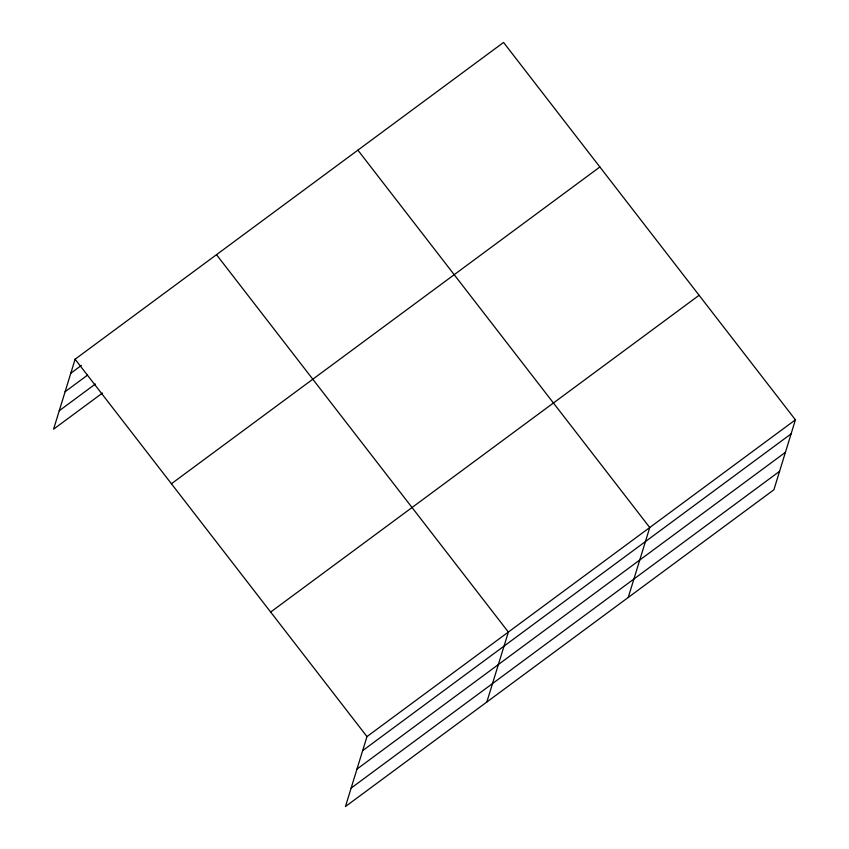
<?xml version="1.0" encoding="UTF-8"?>
<svg xmlns="http://www.w3.org/2000/svg" width="849" height="849" viewBox="0 0 849 849"><rect width="100%" height="100%" fill="white"/><g stroke="black" fill="none" stroke-linecap="round" stroke-linejoin="round"><path stroke-width="1.27" d="M795.417 419.82L366.97 736.592L345.447 806.55L773.895 489.777L795.417 419.82L503.553 42.45L75.105 359.223L53.583 429.18L102.485 393.023M486.838 702.017L508.36 632.059L216.495 254.689M628.228 597.484L649.75 527.526L357.885 150.156M70.785 373.263L81.408 365.399M65.108 391.718L87.426 375.205M59.26 410.725L95.406 384.003M171.424 483.75L599.872 166.988M270.651 612.055L699.098 295.293M362.65 750.643L791.098 433.871M356.973 769.088L785.421 452.315M351.125 788.095L779.573 471.333M75.105 359.223L366.97 736.592"/></g></svg>
